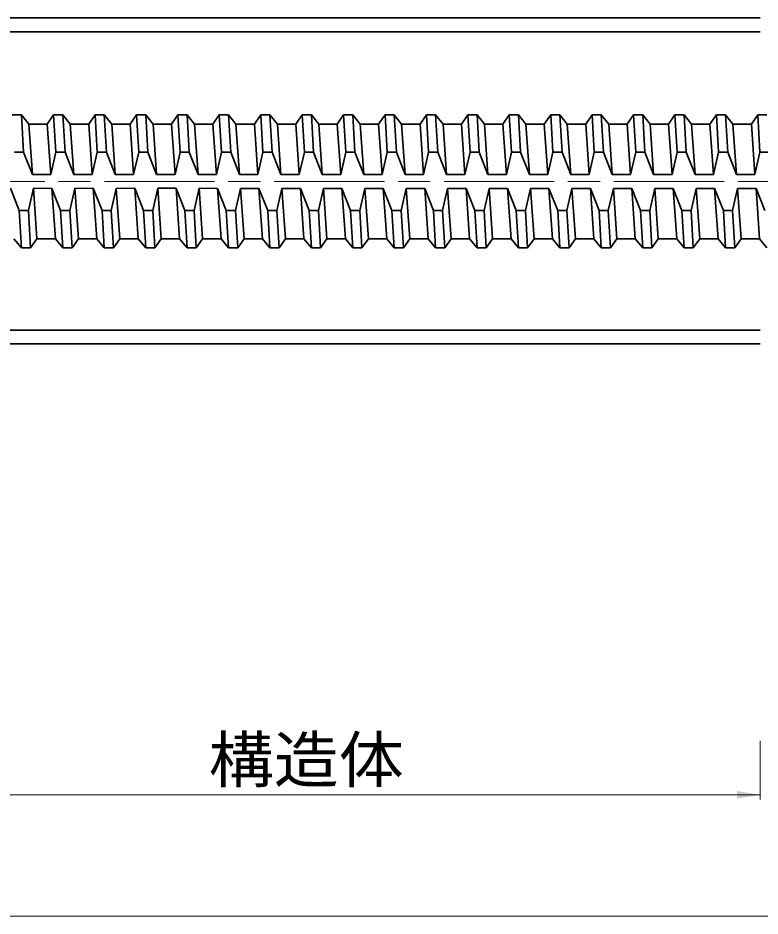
# Model space of a CAD drawing. Units: millimetres at full size, sheet at 1:2; details may follow other scales. Extents: x 2145 to 3827, y 960 to 2148.
# Drawn here: x 2514.3 to 2676, y 1618.3 to 1814 of the extents above; entities that cross this region are included whole.
import ezdxf
from ezdxf.enums import TextEntityAlignment as Align

# ---------------------------------------------------------------- set-up
doc = ezdxf.new("R2010")
doc.units = ezdxf.units.MM
doc.header["$LTSCALE"] = 2
doc.linetypes.add('CHAIN', pattern=[18.5, 12, -1.5, 3.5, -1.5])
for name, color, linetype, lineweight in [('1外形線', 7, 'Continuous', 35), ('4中心線', 1, 'CHAIN', 15), ('6寸法線', 4, 'Continuous', 13)]:
    doc.layers.add(name, color=color, linetype=linetype, lineweight=lineweight)
doc.styles.add('ＭＳ Ｐゴシック', font='')
doc.styles.get('ＭＳ Ｐゴシック').set_extended_font_data('MS PGothic')

# ---------------------------------------------------------------- blocks, each defined once
blk = doc.blocks.new('filled_arrow')
at = {"color": 0, "linetype": 'Continuous', "lineweight": -2}
blk.add_solid([(7.5, 1.25), (0, 0), (7.5, -1.25)], dxfattribs=at)

msp = doc.modelspace()

# ---------------------------------------------------------------- linework, layer by layer
at = {"layer": '1外形線'}
for p, q in [((2676.003, 1813.981), (2478.27, 1813.987)), ((2676.003, 1810.981), (2478.271, 1810.987)), ((2515.071, 1792.872), (2513.072, 1792.872)), ((2515.071, 1792.872), (2516.688, 1790.872)), ((2515.547, 1784.71), (2515.071, 1792.872)), ((2522.095, 1792.872), (2520.701, 1790.872)), ((2522.57, 1784.71), (2522.095, 1792.872)), ((2524.095, 1792.872), (2522.095, 1792.872)), ((2524.095, 1792.872), (2525.711, 1790.872)), ((2524.57, 1784.71), (2524.095, 1792.872)), ((2531.119, 1792.872), (2529.725, 1790.872)), ((2531.594, 1784.71), (2531.119, 1792.872)), ((2533.119, 1792.872), (2531.119, 1792.872)), ((2533.119, 1792.872), (2534.736, 1790.872)), ((2533.594, 1784.709), (2533.119, 1792.871)), ((2540.143, 1792.872), (2538.749, 1790.871)), ((2540.618, 1784.71), (2540.143, 1792.872)), ((2542.143, 1792.871), (2540.143, 1792.872)), ((2542.143, 1792.871), (2543.76, 1790.871)), ((2542.618, 1784.709), (2542.143, 1792.871)), ((2549.167, 1792.871), (2547.773, 1790.871)), ((2551.167, 1792.871), (2549.166, 1792.871)), ((2549.642, 1784.709), (2549.167, 1792.871)), ((2551.167, 1792.871), (2552.783, 1790.871)), ((2551.642, 1784.709), (2551.167, 1792.871)), ((2558.191, 1792.871), (2556.797, 1790.871)), ((2558.666, 1784.709), (2558.191, 1792.871)), ((2560.191, 1792.871), (2558.191, 1792.871)), ((2560.191, 1792.871), (2561.807, 1790.87)), ((2560.666, 1784.709), (2560.191, 1792.871)), ((2567.214, 1792.871), (2565.821, 1790.871)), ((2567.689, 1784.709), (2567.214, 1792.871)), ((2569.214, 1792.871), (2567.214, 1792.871)), ((2569.214, 1792.871), (2570.831, 1790.871)), ((2569.69, 1784.709), (2569.214, 1792.871)), ((2576.238, 1792.871), (2574.844, 1790.871)), ((2576.713, 1784.709), (2576.238, 1792.871)), ((2578.238, 1792.87), (2576.238, 1792.871)), ((2578.238, 1792.87), (2579.854, 1790.87)), ((2578.713, 1784.708), (2578.238, 1792.87)), ((2585.262, 1792.87), (2583.868, 1790.87)), ((2587.262, 1792.871), (2585.262, 1792.87)), ((2585.737, 1784.708), (2585.262, 1792.87)), ((2587.262, 1792.871), (2588.879, 1790.87)), ((2587.737, 1784.708), (2587.262, 1792.87)), ((2594.286, 1792.87), (2592.892, 1790.87)), ((2594.761, 1784.708), (2594.286, 1792.87)), ((2596.286, 1792.87), (2594.286, 1792.87)), ((2596.286, 1792.87), (2597.903, 1790.87)), ((2596.761, 1784.708), (2596.286, 1792.87)), ((2603.31, 1792.87), (2601.916, 1790.87)), ((2605.31, 1792.87), (2603.309, 1792.87)), ((2603.785, 1784.708), (2603.31, 1792.87)), ((2605.31, 1792.87), (2606.926, 1790.87)), ((2605.785, 1784.708), (2605.31, 1792.87)), ((2612.334, 1792.87), (2610.94, 1790.87)), ((2612.809, 1784.708), (2612.334, 1792.87)), ((2614.334, 1792.869), (2612.334, 1792.87)), ((2614.334, 1792.869), (2615.95, 1790.868)), ((2614.809, 1784.707), (2614.334, 1792.869)), ((2621.357, 1792.869), (2619.964, 1790.869)), ((2621.832, 1784.708), (2621.357, 1792.869)), ((2623.357, 1792.869), (2621.357, 1792.869)), ((2623.357, 1792.869), (2624.974, 1790.869)), ((2623.833, 1784.707), (2623.357, 1792.869)), ((2630.381, 1792.869), (2628.987, 1790.869)), ((2630.856, 1784.707), (2630.381, 1792.869)), ((2632.381, 1792.869), (2630.381, 1792.869)), ((2632.381, 1792.869), (2633.997, 1790.869)), ((2632.856, 1784.707), (2632.381, 1792.869)), ((2639.405, 1792.869), (2638.011, 1790.869)), ((2641.405, 1792.87), (2639.405, 1792.869)), ((2639.88, 1784.707), (2639.405, 1792.869)), ((2641.405, 1792.87), (2643.022, 1790.869)), ((2641.88, 1784.707), (2641.405, 1792.869)), ((2648.429, 1792.869), (2647.035, 1790.869)), ((2648.904, 1784.707), (2648.429, 1792.869)), ((2650.429, 1792.868), (2648.429, 1792.869)), ((2650.429, 1792.868), (2652.046, 1790.869)), ((2650.904, 1784.706), (2650.429, 1792.868)), ((2657.453, 1792.869), (2656.059, 1790.868)), ((2659.452, 1792.868), (2657.452, 1792.869)), ((2657.928, 1784.706), (2657.453, 1792.869)), ((2659.452, 1792.868), (2661.069, 1790.868)), ((2659.928, 1784.706), (2659.452, 1792.868)), ((2666.477, 1792.868), (2665.083, 1790.869)), ((2666.952, 1784.706), (2666.477, 1792.868)), ((2668.477, 1792.868), (2666.477, 1792.868)), ((2668.477, 1792.868), (2670.093, 1790.867)), ((2668.952, 1784.706), (2668.477, 1792.868)), ((2675.5, 1792.868), (2674.107, 1790.868)), ((2675.975, 1784.706), (2675.5, 1792.868)), ((2677.5, 1792.868), (2675.5, 1792.868)), ((2520.701, 1790.872), (2516.688, 1790.872)), ((2517.452, 1779.86), (2516.688, 1790.872)), ((2521.466, 1779.86), (2520.701, 1790.872)), ((2529.725, 1790.872), (2525.711, 1790.872)), ((2526.476, 1779.86), (2525.711, 1790.872)), ((2530.489, 1779.86), (2529.725, 1790.872)), ((2538.749, 1790.871), (2534.736, 1790.872)), ((2535.5, 1779.86), (2534.736, 1790.872)), ((2539.513, 1779.86), (2538.749, 1790.871)), ((2547.773, 1790.871), (2543.76, 1790.871)), ((2544.524, 1779.86), (2543.76, 1790.871)), ((2548.538, 1779.86), (2547.773, 1790.87)), ((2553.548, 1779.859), (2552.783, 1790.871)), ((2556.797, 1790.871), (2552.783, 1790.871)), ((2557.561, 1779.859), (2556.797, 1790.871)), ((2565.821, 1790.871), (2561.807, 1790.871)), ((2562.571, 1779.859), (2561.807, 1790.87)), ((2566.585, 1779.859), (2565.821, 1790.871)), ((2574.844, 1790.871), (2570.831, 1790.871)), ((2571.595, 1779.859), (2570.831, 1790.871)), ((2575.609, 1779.859), (2574.844, 1790.871)), ((2583.868, 1790.87), (2579.854, 1790.87)), ((2580.619, 1779.859), (2579.854, 1790.87)), ((2584.632, 1779.859), (2583.868, 1790.87)), ((2592.892, 1790.87), (2588.879, 1790.87)), ((2589.643, 1779.858), (2588.879, 1790.87)), ((2593.656, 1779.858), (2592.892, 1790.87)), ((2601.916, 1790.87), (2597.903, 1790.87)), ((2598.667, 1779.858), (2597.903, 1790.87)), ((2602.681, 1779.858), (2601.916, 1790.869)), ((2607.691, 1779.858), (2606.926, 1790.87)), ((2610.94, 1790.87), (2606.926, 1790.87)), ((2611.704, 1779.858), (2610.94, 1790.87)), ((2619.964, 1790.869), (2615.95, 1790.869)), ((2616.714, 1779.858), (2615.95, 1790.868)), ((2620.728, 1779.857), (2619.964, 1790.869)), ((2628.987, 1790.869), (2624.974, 1790.869)), ((2625.738, 1779.857), (2624.974, 1790.869)), ((2629.752, 1779.857), (2628.987, 1790.869)), ((2638.011, 1790.869), (2633.997, 1790.869)), ((2634.762, 1779.857), (2633.997, 1790.869)), ((2638.775, 1779.857), (2638.011, 1790.869)), ((2647.035, 1790.869), (2643.022, 1790.869)), ((2643.786, 1779.857), (2643.022, 1790.869)), ((2647.799, 1779.857), (2647.035, 1790.869)), ((2656.059, 1790.868), (2652.046, 1790.869)), ((2652.81, 1779.857), (2652.046, 1790.869)), ((2656.824, 1779.857), (2656.059, 1790.868)), ((2665.083, 1790.869), (2661.069, 1790.868)), ((2661.834, 1779.856), (2661.069, 1790.868)), ((2665.847, 1779.857), (2665.083, 1790.869)), ((2674.107, 1790.868), (2670.093, 1790.868)), ((2670.857, 1779.856), (2670.093, 1790.867)), ((2674.871, 1779.856), (2674.107, 1790.868)), ((2513.546, 1784.71), (2515.547, 1784.71)), ((2515.547, 1784.71), (2517.452, 1779.86)), ((2522.57, 1784.71), (2521.466, 1779.86)), ((2522.57, 1784.71), (2524.57, 1784.71)), ((2524.57, 1784.71), (2526.476, 1779.86)), ((2531.594, 1784.71), (2530.489, 1779.86)), ((2531.594, 1784.71), (2533.594, 1784.709)), ((2533.594, 1784.709), (2535.5, 1779.86)), ((2540.618, 1784.71), (2539.513, 1779.86)), ((2540.618, 1784.71), (2542.618, 1784.709)), ((2542.618, 1784.709), (2544.524, 1779.86)), ((2549.642, 1784.709), (2548.538, 1779.86)), ((2549.642, 1784.709), (2551.642, 1784.709)), ((2551.642, 1784.709), (2553.548, 1779.859)), ((2558.666, 1784.709), (2557.561, 1779.859)), ((2558.666, 1784.709), (2560.666, 1784.709)), ((2560.666, 1784.709), (2562.571, 1779.859)), ((2567.689, 1784.709), (2566.585, 1779.859)), ((2567.689, 1784.709), (2569.69, 1784.709)), ((2569.69, 1784.709), (2571.595, 1779.859)), ((2576.713, 1784.709), (2575.609, 1779.859)), ((2576.713, 1784.709), (2578.713, 1784.708)), ((2578.713, 1784.708), (2580.619, 1779.859)), ((2585.737, 1784.708), (2584.632, 1779.859)), ((2585.737, 1784.708), (2587.737, 1784.708)), ((2587.737, 1784.708), (2589.643, 1779.858)), ((2594.761, 1784.708), (2593.656, 1779.858)), ((2594.761, 1784.708), (2596.761, 1784.708)), ((2596.761, 1784.708), (2598.667, 1779.858)), ((2603.785, 1784.708), (2602.681, 1779.858)), ((2603.785, 1784.708), (2605.785, 1784.708)), ((2605.785, 1784.708), (2607.691, 1779.858)), ((2612.809, 1784.708), (2611.704, 1779.858)), ((2612.809, 1784.708), (2614.809, 1784.707)), ((2614.809, 1784.707), (2616.714, 1779.858)), ((2621.832, 1784.708), (2620.728, 1779.857)), ((2621.832, 1784.708), (2623.833, 1784.707)), ((2623.833, 1784.707), (2625.738, 1779.857)), ((2630.856, 1784.707), (2629.752, 1779.857)), ((2630.856, 1784.707), (2632.856, 1784.707)), ((2632.856, 1784.707), (2634.762, 1779.857)), ((2639.88, 1784.707), (2638.775, 1779.857)), ((2639.88, 1784.707), (2641.88, 1784.707)), ((2641.88, 1784.707), (2643.786, 1779.857)), ((2648.904, 1784.707), (2647.799, 1779.857)), ((2648.904, 1784.707), (2650.904, 1784.706)), ((2650.904, 1784.706), (2652.81, 1779.857)), ((2657.928, 1784.706), (2656.824, 1779.857)), ((2657.928, 1784.706), (2659.928, 1784.706)), ((2659.928, 1784.706), (2661.834, 1779.856)), ((2666.952, 1784.706), (2665.847, 1779.857)), ((2666.952, 1784.706), (2668.952, 1784.706)), ((2668.952, 1784.706), (2670.857, 1779.856)), ((2675.975, 1784.706), (2674.871, 1779.856)), ((2675.975, 1784.706), (2677.976, 1784.706)), ((2521.466, 1779.86), (2517.452, 1779.86)), ((2530.489, 1779.86), (2526.476, 1779.86)), ((2539.513, 1779.86), (2535.5, 1779.86)), ((2548.538, 1779.86), (2544.524, 1779.86)), ((2557.561, 1779.859), (2553.548, 1779.859)), ((2566.585, 1779.859), (2562.571, 1779.859)), ((2575.609, 1779.859), (2571.595, 1779.859)), ((2584.632, 1779.859), (2580.619, 1779.859)), ((2593.656, 1779.858), (2589.643, 1779.858)), ((2602.681, 1779.858), (2598.667, 1779.858)), ((2611.704, 1779.858), (2607.691, 1779.858)), ((2620.728, 1779.858), (2616.714, 1779.858)), ((2629.752, 1779.857), (2625.738, 1779.857)), ((2638.775, 1779.857), (2634.762, 1779.857)), ((2647.799, 1779.857), (2643.786, 1779.857)), ((2656.824, 1779.857), (2652.81, 1779.857)), ((2665.847, 1779.857), (2661.834, 1779.856)), ((2674.871, 1779.856), (2670.857, 1779.856)), ((2514.596, 1772.01), (2512.69, 1776.861)), ((2516.596, 1772.011), (2517.7, 1776.861)), ((2518.464, 1765.872), (2517.7, 1776.861)), ((2521.714, 1776.859), (2517.7, 1776.861)), ((2522.478, 1765.872), (2521.714, 1776.859)), ((2523.62, 1772.01), (2521.714, 1776.859)), ((2525.619, 1772.011), (2526.724, 1776.859)), ((2527.488, 1765.872), (2526.724, 1776.86)), ((2530.737, 1776.86), (2526.724, 1776.859)), ((2531.502, 1765.872), (2530.737, 1776.86)), ((2532.643, 1772.01), (2530.737, 1776.86)), ((2534.643, 1772.01), (2535.748, 1776.859)), ((2539.761, 1776.86), (2535.748, 1776.859)), ((2536.512, 1765.872), (2535.748, 1776.859)), ((2540.525, 1765.872), (2539.761, 1776.86)), ((2541.667, 1772.009), (2539.761, 1776.86)), ((2543.667, 1772.01), (2544.771, 1776.86)), ((2545.536, 1765.871), (2544.771, 1776.86)), ((2548.785, 1776.86), (2544.771, 1776.86)), ((2549.549, 1765.872), (2548.785, 1776.86)), ((2550.691, 1772.009), (2548.785, 1776.859)), ((2552.691, 1772.01), (2553.795, 1776.86)), ((2554.56, 1765.871), (2553.795, 1776.86)), ((2557.809, 1776.859), (2553.795, 1776.86)), ((2558.573, 1765.871), (2557.809, 1776.859)), ((2559.715, 1772.009), (2557.809, 1776.859)), ((2561.715, 1772.01), (2562.819, 1776.859)), ((2566.833, 1776.859), (2562.819, 1776.859)), ((2563.583, 1765.871), (2562.819, 1776.858)), ((2567.597, 1765.871), (2566.833, 1776.859)), ((2568.739, 1772.009), (2566.833, 1776.859)), ((2570.739, 1772.009), (2571.843, 1776.859)), ((2572.607, 1765.871), (2571.843, 1776.859)), ((2575.857, 1776.858), (2571.843, 1776.859)), ((2576.621, 1765.871), (2575.857, 1776.858)), ((2577.763, 1772.008), (2575.857, 1776.858)), ((2579.762, 1772.009), (2580.867, 1776.858)), ((2581.631, 1765.871), (2580.867, 1776.859)), ((2584.88, 1776.859), (2580.867, 1776.858)), ((2585.645, 1765.87), (2584.88, 1776.859)), ((2586.786, 1772.008), (2584.88, 1776.859)), ((2588.786, 1772.009), (2589.891, 1776.858)), ((2593.904, 1776.859), (2589.891, 1776.858)), ((2590.655, 1765.871), (2589.891, 1776.858)), ((2594.668, 1765.87), (2593.904, 1776.859)), ((2595.81, 1772.008), (2593.904, 1776.859)), ((2597.81, 1772.009), (2598.914, 1776.858)), ((2599.679, 1765.87), (2598.914, 1776.858)), ((2602.928, 1776.858), (2598.914, 1776.858)), ((2603.692, 1765.87), (2602.928, 1776.858)), ((2604.834, 1772.008), (2602.928, 1776.858)), ((2606.834, 1772.008), (2607.938, 1776.858)), ((2608.703, 1765.87), (2607.938, 1776.858)), ((2611.952, 1776.857), (2607.938, 1776.858)), ((2612.716, 1765.87), (2611.952, 1776.857)), ((2613.858, 1772.008), (2611.952, 1776.857)), ((2615.858, 1772.008), (2616.962, 1776.858)), ((2620.976, 1776.858), (2616.962, 1776.858)), ((2617.726, 1765.87), (2616.962, 1776.857)), ((2621.74, 1765.87), (2620.976, 1776.858)), ((2622.882, 1772.007), (2620.976, 1776.858)), ((2624.882, 1772.008), (2625.986, 1776.858)), ((2626.75, 1765.87), (2625.986, 1776.858)), ((2630, 1776.857), (2625.986, 1776.858)), ((2630.764, 1765.869), (2630, 1776.857)), ((2631.906, 1772.007), (2630, 1776.857)), ((2633.905, 1772.008), (2635.01, 1776.857)), ((2635.774, 1765.869), (2635.01, 1776.858)), ((2639.023, 1776.857), (2635.01, 1776.857)), ((2639.788, 1765.869), (2639.023, 1776.857)), ((2640.929, 1772.007), (2639.023, 1776.857)), ((2642.929, 1772.007), (2644.034, 1776.856)), ((2648.047, 1776.857), (2644.034, 1776.856)), ((2644.798, 1765.869), (2644.034, 1776.856)), ((2648.811, 1765.869), (2648.047, 1776.857)), ((2649.953, 1772.007), (2648.047, 1776.857)), ((2651.953, 1772.007), (2653.057, 1776.857)), ((2653.822, 1765.869), (2653.057, 1776.857)), ((2657.071, 1776.857), (2653.057, 1776.857)), ((2657.835, 1765.869), (2657.071, 1776.857)), ((2658.977, 1772.006), (2657.071, 1776.856)), ((2660.977, 1772.007), (2662.081, 1776.857)), ((2662.846, 1765.869), (2662.081, 1776.857)), ((2666.095, 1776.856), (2662.081, 1776.857)), ((2666.859, 1765.869), (2666.095, 1776.856)), ((2668.001, 1772.006), (2666.095, 1776.856)), ((2670.001, 1772.007), (2671.105, 1776.857)), ((2675.119, 1776.857), (2671.105, 1776.857)), ((2671.869, 1765.869), (2671.105, 1776.856)), ((2677.025, 1772.006), (2675.119, 1776.856)), ((2675.883, 1765.868), (2675.119, 1776.856)), ((2514.596, 1772.01), (2516.596, 1772.011)), ((2515.071, 1763.872), (2514.596, 1772.01)), ((2517.07, 1763.872), (2516.596, 1772.011)), ((2523.62, 1772.01), (2525.619, 1772.011)), ((2524.094, 1763.872), (2523.62, 1772.01)), ((2526.094, 1763.872), (2525.619, 1772.011)), ((2533.118, 1763.872), (2532.643, 1772.01)), ((2532.643, 1772.01), (2534.643, 1772.01)), ((2535.118, 1763.871), (2534.643, 1772.01)), ((2541.667, 1772.009), (2543.667, 1772.01)), ((2542.142, 1763.871), (2541.667, 1772.009)), ((2544.142, 1763.871), (2543.667, 1772.01)), ((2550.691, 1772.009), (2552.691, 1772.01)), ((2551.166, 1763.871), (2550.691, 1772.009)), ((2553.166, 1763.871), (2552.691, 1772.01)), ((2559.715, 1772.009), (2561.715, 1772.01)), ((2560.19, 1763.871), (2559.715, 1772.009)), ((2562.19, 1763.871), (2561.715, 1772.01)), ((2569.214, 1763.871), (2568.739, 1772.009)), ((2568.739, 1772.009), (2570.739, 1772.009)), ((2571.213, 1763.871), (2570.739, 1772.009)), ((2577.763, 1772.008), (2579.762, 1772.009)), ((2578.237, 1763.871), (2577.763, 1772.008)), ((2580.237, 1763.87), (2579.762, 1772.009)), ((2586.786, 1772.008), (2588.786, 1772.009)), ((2587.261, 1763.871), (2586.786, 1772.008)), ((2589.261, 1763.87), (2588.786, 1772.009)), ((2595.81, 1772.008), (2597.81, 1772.009)), ((2596.285, 1763.87), (2595.81, 1772.008)), ((2598.285, 1763.87), (2597.81, 1772.009)), ((2605.309, 1763.87), (2604.834, 1772.008)), ((2604.834, 1772.008), (2606.834, 1772.008)), ((2607.309, 1763.87), (2606.834, 1772.008)), ((2614.333, 1763.87), (2613.858, 1772.008)), ((2613.858, 1772.008), (2615.858, 1772.008)), ((2616.333, 1763.869), (2615.858, 1772.008)), ((2622.882, 1772.007), (2624.882, 1772.008)), ((2623.357, 1763.869), (2622.882, 1772.007)), ((2625.356, 1763.869), (2624.882, 1772.008)), ((2631.906, 1772.007), (2633.905, 1772.008)), ((2632.38, 1763.869), (2631.906, 1772.007)), ((2634.38, 1763.869), (2633.905, 1772.008)), ((2641.404, 1763.869), (2640.929, 1772.007)), ((2640.929, 1772.007), (2642.929, 1772.007)), ((2643.404, 1763.869), (2642.929, 1772.007)), ((2650.428, 1763.869), (2649.953, 1772.007)), ((2649.953, 1772.007), (2651.953, 1772.007)), ((2652.428, 1763.869), (2651.953, 1772.007)), ((2658.977, 1772.006), (2660.977, 1772.007)), ((2659.452, 1763.869), (2658.977, 1772.006)), ((2661.452, 1763.868), (2660.977, 1772.007)), ((2668.001, 1772.006), (2670.001, 1772.007)), ((2668.476, 1763.868), (2668.001, 1772.006)), ((2670.476, 1763.868), (2670.001, 1772.007)), ((2515.071, 1763.872), (2513.454, 1765.873)), ((2517.07, 1763.872), (2518.464, 1765.872)), ((2522.478, 1765.872), (2518.464, 1765.872)), ((2524.094, 1763.872), (2522.478, 1765.872)), ((2526.094, 1763.872), (2527.488, 1765.872)), ((2531.502, 1765.872), (2527.488, 1765.872)), ((2533.118, 1763.872), (2531.502, 1765.872)), ((2535.118, 1763.871), (2536.512, 1765.872)), ((2540.525, 1765.872), (2536.512, 1765.872)), ((2542.142, 1763.871), (2540.525, 1765.872)), ((2544.142, 1763.871), (2545.536, 1765.871)), ((2549.549, 1765.872), (2545.536, 1765.871)), ((2551.166, 1763.871), (2549.549, 1765.872)), ((2553.166, 1763.871), (2554.56, 1765.871)), ((2558.573, 1765.871), (2554.56, 1765.871)), ((2560.19, 1763.871), (2558.573, 1765.871)), ((2562.19, 1763.871), (2563.583, 1765.871)), ((2567.597, 1765.871), (2563.583, 1765.871)), ((2569.214, 1763.871), (2567.597, 1765.871)), ((2571.213, 1763.871), (2572.607, 1765.871)), ((2576.621, 1765.871), (2572.607, 1765.871)), ((2578.237, 1763.871), (2576.621, 1765.871)), ((2580.237, 1763.87), (2581.631, 1765.871)), ((2585.645, 1765.87), (2581.631, 1765.871)), ((2587.261, 1763.871), (2585.645, 1765.87)), ((2589.261, 1763.87), (2590.655, 1765.871)), ((2594.668, 1765.87), (2590.655, 1765.871)), ((2596.285, 1763.87), (2594.668, 1765.87)), ((2598.285, 1763.87), (2599.679, 1765.87)), ((2603.692, 1765.87), (2599.679, 1765.87)), ((2605.309, 1763.87), (2603.692, 1765.87)), ((2607.309, 1763.87), (2608.703, 1765.87)), ((2612.716, 1765.87), (2608.703, 1765.87)), ((2614.333, 1763.87), (2612.716, 1765.87)), ((2616.333, 1763.869), (2617.726, 1765.87)), ((2621.74, 1765.87), (2617.726, 1765.87)), ((2623.357, 1763.869), (2621.74, 1765.87)), ((2625.356, 1763.869), (2626.75, 1765.87)), ((2630.764, 1765.869), (2626.75, 1765.87)), ((2632.38, 1763.869), (2630.764, 1765.869)), ((2634.38, 1763.869), (2635.774, 1765.869)), ((2639.788, 1765.869), (2635.774, 1765.869)), ((2641.404, 1763.869), (2639.788, 1765.869)), ((2643.404, 1763.869), (2644.798, 1765.869)), ((2648.811, 1765.869), (2644.798, 1765.869)), ((2650.428, 1763.869), (2648.811, 1765.869)), ((2652.428, 1763.869), (2653.822, 1765.869)), ((2657.835, 1765.869), (2653.822, 1765.869)), ((2659.452, 1763.869), (2657.835, 1765.869)), ((2661.452, 1763.868), (2662.846, 1765.869)), ((2666.859, 1765.869), (2662.846, 1765.869)), ((2668.476, 1763.868), (2666.859, 1765.869)), ((2670.476, 1763.868), (2671.869, 1765.869)), ((2675.883, 1765.868), (2671.869, 1765.869)), ((2677.5, 1763.868), (2675.883, 1765.868)), ((2517.07, 1763.872), (2515.071, 1763.872)), ((2526.094, 1763.872), (2524.094, 1763.872)), ((2535.118, 1763.871), (2533.118, 1763.872)), ((2544.142, 1763.871), (2542.142, 1763.871)), ((2553.166, 1763.871), (2551.166, 1763.871)), ((2562.19, 1763.871), (2560.19, 1763.871)), ((2571.213, 1763.871), (2569.214, 1763.871)), ((2580.237, 1763.87), (2578.237, 1763.871)), ((2589.261, 1763.87), (2587.261, 1763.871)), ((2598.285, 1763.87), (2596.285, 1763.87)), ((2607.309, 1763.87), (2605.309, 1763.87)), ((2616.333, 1763.869), (2614.333, 1763.87)), ((2625.356, 1763.869), (2623.357, 1763.869)), ((2634.38, 1763.869), (2632.38, 1763.869)), ((2643.404, 1763.869), (2641.404, 1763.869)), ((2652.428, 1763.869), (2650.428, 1763.869)), ((2661.452, 1763.868), (2659.452, 1763.869)), ((2670.476, 1763.868), (2668.476, 1763.868)), ((2676.001, 1745.981), (2478.27, 1745.987)), ((2676.001, 1742.981), (2478.27, 1742.987))]:
    msp.add_line(p, q, dxfattribs=at)
at = {"layer": '4中心線'}
msp.add_line((3704.15, 1778.367), (2372.902, 1778.367), dxfattribs=at)
at = {"layer": '6寸法線'}
for p, q in [((2675.991, 1656.446), (2675.991, 1643.689)), ((2478.268, 1644.689), (2675.991, 1644.689)), ((2413.834, 1618.28), (3657.785, 1618.28))]:
    msp.add_line(p, q, dxfattribs=at)

# ---------------------------------------------------------------- block references
at = {"layer": '6寸法線', "xscale": 0.667, "yscale": 0.667, "rotation": 180}
msp.add_blockref('filled_arrow', (2675.991, 1644.689), dxfattribs=at)

# ---------------------------------------------------------------- texts
at = {"layer": '6寸法線', "style": 'ＭＳ Ｐゴシック', "width": 1.05}
msp.add_text('構造体', height=9.897, dxfattribs=at).set_placement((2577.129, 1652.336), align=Align.MIDDLE_CENTER)

doc.saveas('drawing.dxf')
